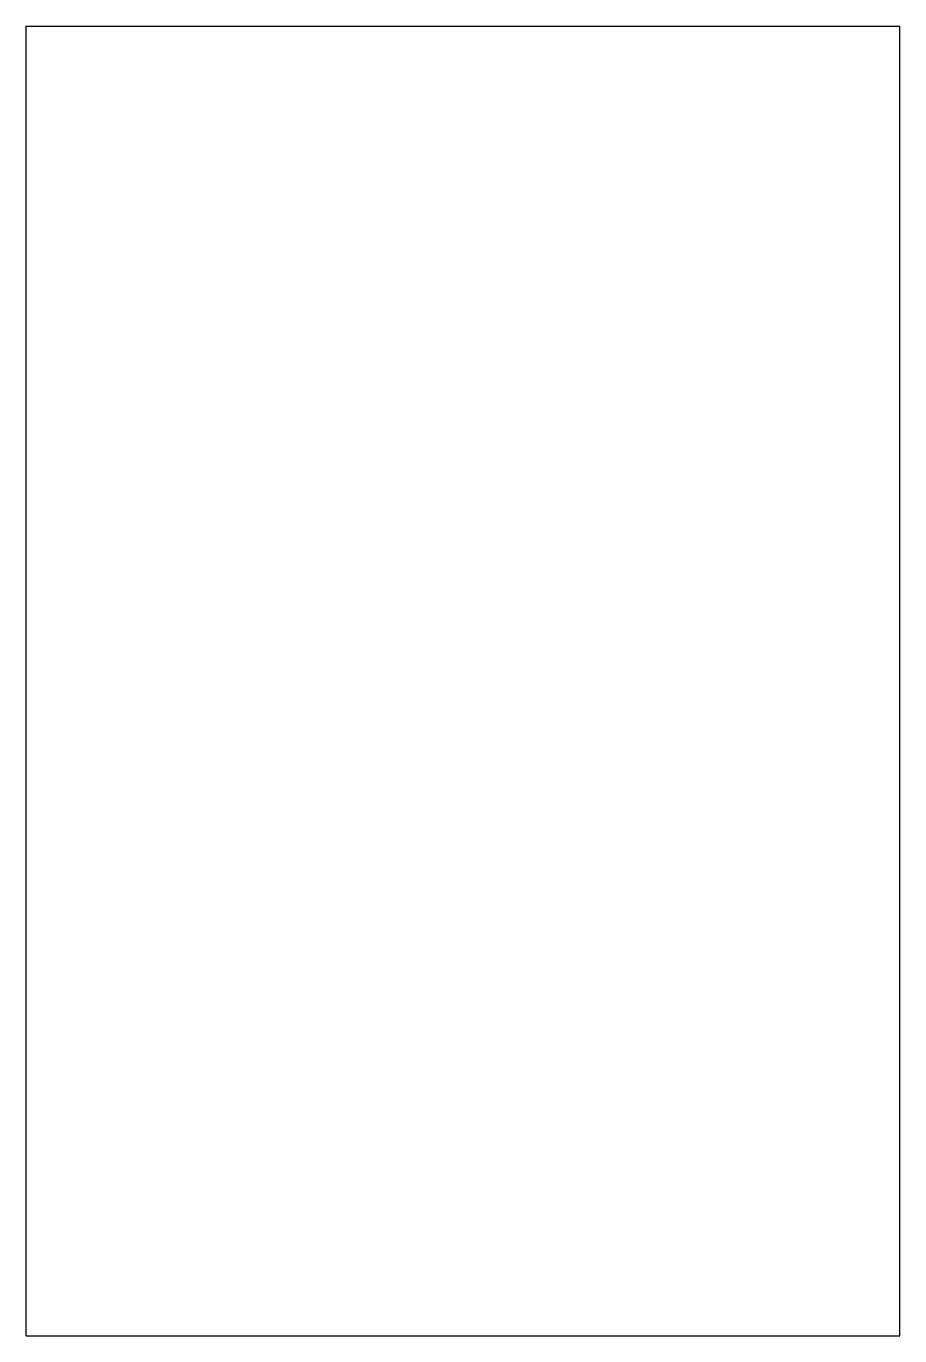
# Model space of a CAD drawing. Header units: millimetres. Extents: x -150 to 150, y -225 to 225.
import ezdxf

# ---------------------------------------------------------------- set-up
doc = ezdxf.new("R2010")
doc.units = ezdxf.units.MM
doc.layers.add('View_barrel_dxf', color=7, linetype='CONTINUOUS')

msp = doc.modelspace()

# ---------------------------------------------------------------- linework, layer by layer
at = {"layer": 'View_barrel_dxf'}
for p, q in [((-150, -225), (-150, 225)), ((150, -225), (150, 225))]:
    msp.add_line(p, q, dxfattribs=at)
for points in [[(-150, 225), (-146.24, 225), (-135.15, 225), (-117.27, 225), (-93.52, 225), (-65.08, 225), (-33.38, 225), (0, 225), (33.38, 225), (65.08, 225), (93.52, 225), (117.27, 225), (135.15, 225), (146.24, 225), (150, 225)], [(-150, -225), (-146.24, -225), (-135.15, -225), (-117.27, -225), (-93.52, -225), (-65.08, -225), (-33.38, -225), (0, -225), (33.38, -225), (65.08, -225), (93.52, -225), (117.27, -225), (135.15, -225), (146.24, -225), (150, -225)]]:
    msp.add_open_spline(points, degree=1, dxfattribs=at)

doc.saveas('drawing.dxf')
